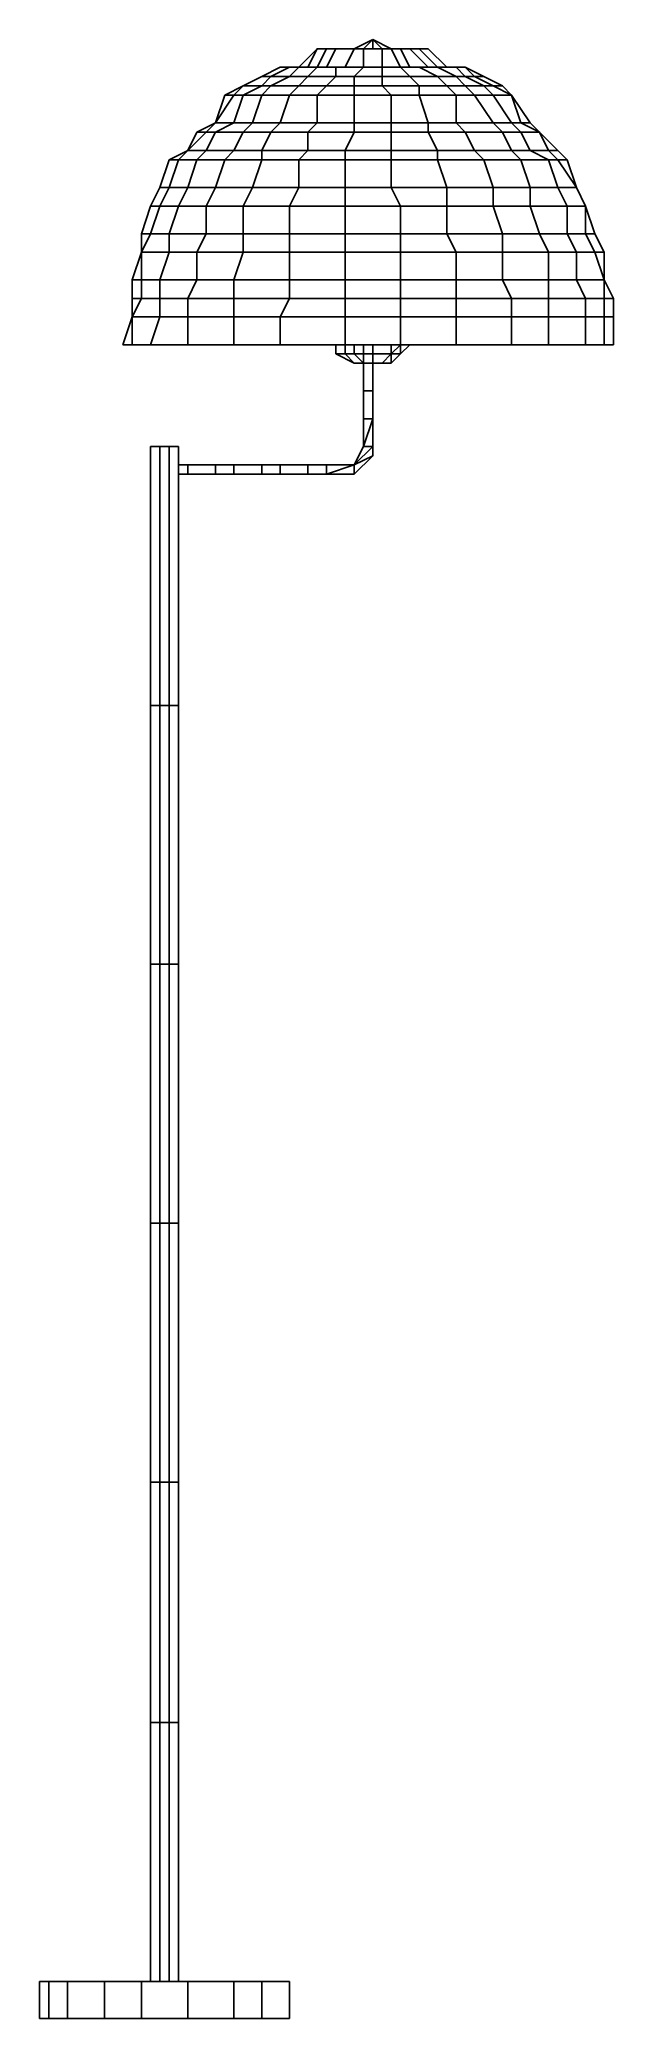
# Model space of a CAD drawing. Header units: millimetres. Extents: x 0 to 434, y 0 to 1498.
import ezdxf

# ---------------------------------------------------------------- set-up
doc = ezdxf.new("R2010")
doc.units = ezdxf.units.MM

msp = doc.modelspace()

# ---------------------------------------------------------------- linework, layer by layer
at = {"color": 7}
for p, q in [((238, 1491), (252, 1498)), ((238, 1491), (252, 1498)), ((238, 1491), (252, 1498)), ((238, 1491), (252, 1498)), ((245, 1491), (252, 1498)), ((245, 1491), (252, 1498)), ((266, 1491), (252, 1498)), ((259, 1491), (252, 1498)), ((252, 1498), (259, 1491)), ((252, 1498), (259, 1491)), ((252, 1498), (266, 1491)), ((252, 1498), (266, 1491)), ((252, 1491), (252, 1498)), ((252, 1491), (252, 1498)), ((196, 1477), (210, 1491)), ((210, 1491), (196, 1477)), ((210, 1491), (203, 1477)), ((210, 1491), (224, 1491)), ((224, 1491), (210, 1491)), ((224, 1491), (210, 1491)), ((210, 1491), (217, 1491)), ((217, 1491), (210, 1477)), ((210, 1491), (210, 1491)), ((210, 1491), (210, 1491)), ((231, 1491), (217, 1491)), ((217, 1491), (224, 1491)), ((224, 1491), (217, 1477)), ((224, 1491), (238, 1491)), ((238, 1491), (224, 1491)), ((238, 1491), (224, 1491)), ((224, 1491), (238, 1491)), ((224, 1491), (224, 1491)), ((224, 1491), (224, 1491)), ((224, 1491), (231, 1491)), ((231, 1491), (224, 1491)), ((245, 1491), (231, 1491)), ((238, 1491), (231, 1491)), ((238, 1491), (231, 1477)), ((238, 1491), (231, 1491)), ((231, 1491), (231, 1491)), ((238, 1491), (245, 1491)), ((245, 1491), (238, 1491)), ((238, 1491), (245, 1491)), ((245, 1491), (238, 1491)), ((238, 1491), (238, 1491)), ((238, 1491), (238, 1491)), ((238, 1491), (238, 1491)), ((238, 1491), (238, 1491)), ((245, 1491), (259, 1491)), ((245, 1491), (252, 1491)), ((245, 1491), (252, 1491)), ((245, 1491), (252, 1491)), ((245, 1491), (245, 1491)), ((245, 1491), (245, 1477)), ((245, 1491), (245, 1491)), ((252, 1491), (259, 1491)), ((259, 1491), (252, 1491)), ((259, 1491), (252, 1491)), ((252, 1491), (252, 1491)), ((252, 1491), (252, 1491)), ((259, 1491), (273, 1491)), ((259, 1491), (259, 1477)), ((259, 1491), (266, 1491)), ((259, 1491), (266, 1491)), ((259, 1491), (259, 1491)), ((259, 1491), (266, 1491)), ((259, 1491), (266, 1491)), ((259, 1491), (259, 1491)), ((259, 1491), (259, 1491)), ((266, 1491), (259, 1491)), ((280, 1491), (266, 1491)), ((266, 1491), (280, 1491)), ((273, 1477), (266, 1491)), ((266, 1491), (273, 1491)), ((266, 1491), (273, 1491)), ((273, 1491), (266, 1491)), ((266, 1491), (273, 1491)), ((266, 1491), (266, 1491)), ((266, 1491), (266, 1491)), ((273, 1491), (287, 1491)), ((273, 1491), (280, 1477)), ((273, 1491), (280, 1491)), ((273, 1491), (280, 1491)), ((280, 1491), (273, 1491)), ((273, 1491), (273, 1491)), ((294, 1491), (280, 1491)), ((280, 1491), (294, 1477)), ((287, 1491), (280, 1491)), ((280, 1491), (294, 1491)), ((280, 1491), (280, 1491)), ((294, 1491), (287, 1491)), ((287, 1491), (301, 1477)), ((308, 1477), (294, 1491)), ((294, 1491), (308, 1477)), ((294, 1491), (294, 1491)), ((154, 1463), (168, 1470)), ((168, 1470), (154, 1463)), ((168, 1470), (182, 1477)), ((182, 1477), (168, 1470)), ((168, 1470), (168, 1470)), ((168, 1470), (175, 1470)), ((175, 1470), (168, 1463)), ((189, 1477), (175, 1470)), ((175, 1470), (189, 1470)), ((189, 1470), (175, 1463)), ((182, 1477), (196, 1477)), ((196, 1477), (182, 1477)), ((182, 1477), (189, 1477)), ((182, 1477), (182, 1477)), ((203, 1477), (189, 1477)), ((189, 1477), (196, 1477)), ((196, 1477), (189, 1470)), ((189, 1470), (203, 1470)), ((196, 1477), (203, 1477)), ((210, 1477), (196, 1477)), ((196, 1477), (210, 1477)), ((196, 1477), (196, 1477)), ((203, 1470), (196, 1463)), ((203, 1477), (210, 1477)), ((210, 1477), (203, 1470)), ((203, 1470), (224, 1470)), ((210, 1477), (217, 1477)), ((210, 1477), (217, 1477)), ((210, 1477), (224, 1477)), ((217, 1477), (231, 1477)), ((224, 1470), (217, 1463)), ((224, 1477), (245, 1477)), ((224, 1477), (224, 1470)), ((231, 1477), (224, 1477)), ((224, 1470), (238, 1470)), ((245, 1477), (231, 1477)), ((245, 1477), (238, 1470)), ((238, 1470), (259, 1470)), ((238, 1470), (238, 1463)), ((245, 1477), (259, 1477)), ((259, 1477), (245, 1477)), ((245, 1477), (245, 1477)), ((259, 1477), (259, 1470)), ((273, 1477), (259, 1477)), ((273, 1477), (259, 1477)), ((259, 1477), (259, 1477)), ((280, 1470), (259, 1470)), ((259, 1470), (259, 1463)), ((287, 1477), (273, 1477)), ((273, 1477), (280, 1470)), ((280, 1477), (273, 1477)), ((273, 1477), (273, 1477)), ((280, 1477), (287, 1477)), ((294, 1477), (280, 1477)), ((280, 1470), (287, 1463)), ((301, 1470), (280, 1470)), ((287, 1477), (301, 1470)), ((301, 1477), (287, 1477)), ((294, 1477), (301, 1477)), ((301, 1477), (294, 1477)), ((301, 1477), (315, 1470)), ((301, 1477), (315, 1477)), ((301, 1477), (315, 1477)), ((308, 1477), (301, 1477)), ((301, 1470), (308, 1463)), ((315, 1470), (301, 1470)), ((322, 1477), (308, 1477)), ((308, 1477), (322, 1477)), ((308, 1477), (308, 1477)), ((315, 1477), (322, 1470)), ((322, 1477), (315, 1477)), ((315, 1470), (322, 1463)), ((322, 1470), (315, 1470)), ((336, 1470), (322, 1477)), ((322, 1477), (329, 1470)), ((322, 1477), (322, 1477)), ((322, 1470), (336, 1463)), ((329, 1470), (322, 1470)), ((329, 1470), (343, 1463)), ((336, 1470), (329, 1470)), ((350, 1463), (336, 1470)), ((147, 1456), (133, 1435)), ((133, 1435), (140, 1456)), ((140, 1456), (154, 1463)), ((140, 1456), (147, 1456)), ((154, 1463), (147, 1456)), ((154, 1456), (147, 1435)), ((147, 1456), (154, 1456)), ((154, 1463), (168, 1463)), ((168, 1463), (154, 1456)), ((154, 1463), (154, 1463)), ((154, 1456), (168, 1456)), ((168, 1456), (161, 1435)), ((168, 1463), (175, 1463)), ((175, 1463), (168, 1456)), ((168, 1456), (189, 1456)), ((175, 1463), (196, 1463)), ((189, 1456), (182, 1435)), ((196, 1463), (189, 1456)), ((189, 1456), (210, 1456)), ((196, 1463), (217, 1463)), ((217, 1463), (210, 1456)), ((210, 1456), (238, 1456)), ((210, 1456), (210, 1435)), ((217, 1463), (238, 1463)), ((238, 1463), (259, 1463)), ((238, 1463), (238, 1456)), ((238, 1456), (238, 1435)), ((238, 1456), (266, 1456)), ((287, 1463), (259, 1463)), ((259, 1463), (266, 1456)), ((287, 1456), (266, 1456)), ((266, 1456), (266, 1435)), ((308, 1463), (287, 1463)), ((287, 1463), (287, 1456)), ((287, 1456), (294, 1435)), ((315, 1456), (287, 1456)), ((322, 1463), (308, 1463)), ((308, 1463), (315, 1456)), ((329, 1456), (315, 1456)), ((315, 1456), (315, 1435)), ((322, 1463), (329, 1456)), ((336, 1463), (322, 1463)), ((329, 1456), (343, 1435)), ((343, 1456), (329, 1456)), ((336, 1463), (343, 1456)), ((343, 1463), (336, 1463)), ((350, 1463), (343, 1463)), ((343, 1463), (357, 1456)), ((343, 1456), (357, 1435)), ((357, 1456), (343, 1456)), ((357, 1456), (350, 1463)), ((371, 1435), (357, 1456)), ((357, 1456), (364, 1435)), ((357, 1456), (357, 1456)), ((126, 1428), (112, 1414)), ((112, 1414), (119, 1428)), ((119, 1428), (133, 1435)), ((119, 1428), (126, 1428)), ((133, 1435), (126, 1428)), ((133, 1428), (126, 1414)), ((126, 1428), (133, 1428)), ((133, 1435), (147, 1435)), ((147, 1435), (133, 1428)), ((133, 1435), (133, 1435)), ((133, 1428), (154, 1428)), ((147, 1435), (161, 1435)), ((154, 1428), (147, 1414)), ((161, 1435), (154, 1428)), ((154, 1428), (175, 1428)), ((161, 1435), (182, 1435)), ((175, 1428), (168, 1414)), ((182, 1435), (175, 1428)), ((175, 1428), (203, 1428)), ((182, 1435), (210, 1435)), ((210, 1435), (203, 1428)), ((203, 1428), (238, 1428)), ((203, 1428), (203, 1414)), ((210, 1435), (238, 1435)), ((238, 1428), (231, 1414)), ((238, 1435), (266, 1435)), ((238, 1435), (238, 1428)), ((238, 1428), (266, 1428)), ((294, 1435), (266, 1435)), ((266, 1435), (266, 1428)), ((294, 1428), (266, 1428)), ((266, 1428), (266, 1414)), ((294, 1435), (294, 1428)), ((315, 1435), (294, 1435)), ((294, 1428), (301, 1414)), ((322, 1428), (294, 1428)), ((343, 1435), (315, 1435)), ((315, 1435), (322, 1428)), ((322, 1428), (329, 1414)), ((350, 1428), (322, 1428)), ((343, 1435), (350, 1428)), ((357, 1435), (343, 1435)), ((364, 1428), (350, 1428)), ((350, 1428), (357, 1414)), ((357, 1435), (364, 1428)), ((364, 1435), (357, 1435)), ((364, 1435), (378, 1428)), ((371, 1435), (364, 1435)), ((378, 1428), (364, 1428)), ((364, 1428), (371, 1414)), ((378, 1428), (371, 1435)), ((392, 1414), (378, 1428)), ((378, 1428), (385, 1414)), ((378, 1428), (378, 1428)), ((98, 1407), (112, 1414)), ((112, 1414), (105, 1407)), ((112, 1414), (126, 1414)), ((112, 1414), (112, 1414)), ((126, 1414), (119, 1407)), ((126, 1414), (147, 1414)), ((147, 1414), (140, 1407)), ((147, 1414), (168, 1414)), ((168, 1414), (203, 1414)), ((168, 1414), (168, 1407)), ((203, 1414), (196, 1407)), ((203, 1414), (231, 1414)), ((231, 1414), (266, 1414)), ((231, 1414), (231, 1407)), ((301, 1414), (266, 1414)), ((266, 1414), (266, 1407)), ((329, 1414), (301, 1414)), ((301, 1414), (301, 1407)), ((329, 1414), (336, 1407)), ((357, 1414), (329, 1414)), ((357, 1414), (364, 1407)), ((371, 1414), (357, 1414)), ((371, 1414), (385, 1407)), ((385, 1414), (371, 1414)), ((385, 1414), (392, 1407)), ((392, 1414), (385, 1414)), ((399, 1407), (392, 1414)), ((91, 1386), (98, 1407)), ((105, 1407), (98, 1386)), ((98, 1407), (105, 1407)), ((105, 1407), (119, 1407)), ((119, 1407), (112, 1386)), ((119, 1407), (140, 1407)), ((140, 1407), (133, 1386)), ((140, 1407), (168, 1407)), ((168, 1407), (161, 1386)), ((168, 1407), (196, 1407)), ((196, 1407), (196, 1386)), ((196, 1407), (231, 1407)), ((231, 1407), (231, 1386)), ((231, 1407), (266, 1407)), ((301, 1407), (266, 1407)), ((266, 1407), (266, 1386)), ((301, 1407), (308, 1386)), ((336, 1407), (301, 1407)), ((336, 1407), (343, 1386)), ((364, 1407), (336, 1407)), ((385, 1407), (364, 1407)), ((364, 1407), (371, 1386)), ((385, 1407), (392, 1386)), ((392, 1407), (385, 1407)), ((392, 1407), (406, 1386)), ((399, 1407), (392, 1407)), ((406, 1386), (399, 1407)), ((84, 1372), (91, 1386)), ((91, 1386), (98, 1386)), ((98, 1386), (91, 1372)), ((98, 1386), (112, 1386)), ((112, 1386), (105, 1372)), ((112, 1386), (133, 1386)), ((133, 1386), (126, 1372)), ((133, 1386), (161, 1386)), ((161, 1386), (154, 1372)), ((161, 1386), (196, 1386)), ((196, 1386), (189, 1372)), ((196, 1386), (231, 1386)), ((231, 1386), (266, 1386)), ((231, 1386), (231, 1372)), ((308, 1386), (266, 1386)), ((266, 1386), (273, 1372)), ((343, 1386), (308, 1386)), ((308, 1386), (308, 1372)), ((343, 1386), (343, 1372)), ((371, 1386), (343, 1386)), ((392, 1386), (371, 1386)), ((371, 1386), (371, 1372)), ((392, 1386), (399, 1372)), ((406, 1386), (392, 1386)), ((413, 1372), (406, 1386)), ((406, 1386), (413, 1372)), ((406, 1386), (406, 1386)), ((77, 1351), (84, 1372)), ((91, 1372), (84, 1351)), ((84, 1372), (91, 1372)), ((91, 1372), (105, 1372)), ((105, 1372), (98, 1351)), ((105, 1372), (126, 1372)), ((126, 1372), (154, 1372)), ((126, 1372), (126, 1351)), ((154, 1372), (189, 1372)), ((154, 1372), (154, 1351)), ((189, 1372), (189, 1351)), ((189, 1372), (231, 1372)), ((231, 1372), (273, 1372)), ((231, 1372), (231, 1351)), ((308, 1372), (273, 1372)), ((273, 1372), (273, 1351)), ((308, 1372), (308, 1351)), ((343, 1372), (308, 1372)), ((343, 1372), (350, 1351)), ((371, 1372), (343, 1372)), ((399, 1372), (371, 1372)), ((371, 1372), (378, 1351)), ((399, 1372), (399, 1351)), ((413, 1372), (399, 1372)), ((420, 1351), (413, 1372)), ((413, 1372), (413, 1351)), ((413, 1372), (413, 1372)), ((77, 1337), (77, 1351)), ((77, 1351), (84, 1351)), ((84, 1351), (77, 1337)), ((84, 1351), (98, 1351)), ((98, 1351), (126, 1351)), ((98, 1351), (98, 1337)), ((126, 1351), (119, 1337)), ((126, 1351), (154, 1351)), ((154, 1351), (189, 1351)), ((154, 1351), (154, 1337)), ((189, 1351), (231, 1351)), ((189, 1351), (189, 1337)), ((231, 1351), (273, 1351)), ((231, 1351), (231, 1337)), ((308, 1351), (273, 1351)), ((273, 1351), (273, 1337)), ((350, 1351), (308, 1351)), ((308, 1351), (315, 1337)), ((378, 1351), (350, 1351)), ((350, 1351), (350, 1337)), ((399, 1351), (378, 1351)), ((378, 1351), (385, 1337)), ((399, 1351), (406, 1337)), ((413, 1351), (399, 1351)), ((413, 1351), (420, 1337)), ((420, 1351), (413, 1351)), ((427, 1337), (420, 1351)), ((70, 1316), (77, 1337)), ((77, 1337), (98, 1337)), ((77, 1337), (77, 1337)), ((77, 1337), (77, 1316)), ((98, 1337), (91, 1316)), ((98, 1337), (119, 1337)), ((119, 1337), (154, 1337)), ((119, 1337), (119, 1316)), ((154, 1337), (147, 1316)), ((154, 1337), (189, 1337)), ((189, 1337), (231, 1337)), ((189, 1337), (189, 1316)), ((231, 1337), (273, 1337)), ((231, 1337), (231, 1316)), ((315, 1337), (273, 1337)), ((273, 1337), (273, 1316)), ((350, 1337), (315, 1337)), ((315, 1337), (315, 1316)), ((385, 1337), (350, 1337)), ((350, 1337), (350, 1316)), ((406, 1337), (385, 1337)), ((385, 1337), (385, 1316)), ((406, 1337), (406, 1316)), ((420, 1337), (406, 1337)), ((420, 1337), (427, 1316)), ((427, 1337), (420, 1337)), ((427, 1316), (427, 1337)), ((70, 1302), (70, 1316)), ((70, 1316), (77, 1316)), ((77, 1316), (77, 1302)), ((77, 1316), (91, 1316)), ((91, 1316), (91, 1302)), ((91, 1316), (119, 1316)), ((119, 1316), (112, 1302)), ((119, 1316), (147, 1316)), ((147, 1316), (189, 1316)), ((147, 1316), (147, 1302)), ((189, 1316), (189, 1302)), ((189, 1316), (231, 1316)), ((231, 1316), (231, 1302)), ((231, 1316), (273, 1316)), ((273, 1316), (273, 1302)), ((315, 1316), (273, 1316)), ((315, 1316), (315, 1302)), ((350, 1316), (315, 1316)), ((385, 1316), (350, 1316)), ((350, 1316), (357, 1302)), ((385, 1316), (385, 1302)), ((406, 1316), (385, 1316)), ((406, 1316), (413, 1302)), ((427, 1316), (406, 1316)), ((434, 1302), (427, 1316)), ((427, 1316), (427, 1302)), ((427, 1316), (427, 1316)), ((70, 1288), (70, 1302)), ((77, 1302), (70, 1288)), ((70, 1302), (77, 1302)), ((77, 1302), (91, 1302)), ((91, 1302), (112, 1302)), ((91, 1302), (91, 1288)), ((112, 1302), (147, 1302)), ((112, 1302), (112, 1288)), ((147, 1302), (189, 1302)), ((147, 1302), (147, 1288)), ((189, 1302), (182, 1288)), ((189, 1302), (231, 1302)), ((231, 1302), (273, 1302)), ((231, 1302), (231, 1288)), ((315, 1302), (273, 1302)), ((273, 1302), (273, 1288)), ((315, 1302), (315, 1288)), ((357, 1302), (315, 1302)), ((385, 1302), (357, 1302)), ((357, 1302), (357, 1288)), ((413, 1302), (385, 1302)), ((385, 1302), (385, 1288)), ((413, 1302), (413, 1288)), ((427, 1302), (413, 1302)), ((427, 1302), (427, 1288)), ((434, 1302), (427, 1302)), ((434, 1288), (434, 1302)), ((63, 1267), (70, 1288)), ((70, 1288), (91, 1288)), ((70, 1288), (70, 1288)), ((70, 1288), (70, 1267)), ((91, 1288), (84, 1267)), ((91, 1288), (112, 1288)), ((112, 1288), (147, 1288)), ((112, 1288), (112, 1267)), ((147, 1288), (182, 1288)), ((147, 1288), (147, 1267)), ((182, 1288), (231, 1288)), ((182, 1288), (182, 1267)), ((231, 1288), (273, 1288)), ((231, 1288), (231, 1267)), ((315, 1288), (273, 1288)), ((273, 1288), (273, 1267)), ((315, 1288), (315, 1267)), ((357, 1288), (315, 1288)), ((385, 1288), (357, 1288)), ((357, 1288), (357, 1267)), ((413, 1288), (385, 1288)), ((385, 1288), (385, 1267)), ((413, 1288), (413, 1267)), ((427, 1288), (413, 1288)), ((427, 1288), (427, 1267)), ((434, 1288), (427, 1288)), ((434, 1288), (434, 1267)), ((70, 1267), (63, 1267)), ((84, 1267), (70, 1267)), ((112, 1267), (84, 1267)), ((147, 1267), (112, 1267)), ((182, 1267), (147, 1267)), ((231, 1267), (182, 1267)), ((224, 1260), (224, 1267)), ((224, 1260), (224, 1267)), ((224, 1260), (238, 1253)), ((238, 1253), (224, 1260)), ((224, 1260), (224, 1260)), ((231, 1260), (224, 1260)), ((273, 1267), (231, 1267)), ((231, 1260), (231, 1267)), ((238, 1253), (231, 1260)), ((238, 1260), (231, 1260)), ((238, 1260), (238, 1267)), ((245, 1253), (238, 1260)), ((245, 1260), (238, 1260)), ((245, 1260), (245, 1267)), ((252, 1260), (245, 1260)), ((245, 1253), (245, 1260)), ((252, 1260), (252, 1267)), ((252, 1260), (266, 1260)), ((252, 1253), (252, 1260)), ((266, 1260), (259, 1253)), ((266, 1260), (259, 1253)), ((266, 1267), (266, 1260)), ((273, 1267), (266, 1260)), ((273, 1260), (266, 1253)), ((266, 1260), (273, 1260)), ((273, 1260), (266, 1253)), ((266, 1260), (266, 1253)), ((266, 1253), (266, 1260)), ((266, 1253), (266, 1260)), ((266, 1253), (266, 1260)), ((266, 1253), (266, 1260)), ((266, 1260), (266, 1260)), ((266, 1260), (266, 1260)), ((266, 1260), (266, 1260)), ((266, 1260), (266, 1260)), ((266, 1260), (266, 1260)), ((266, 1260), (266, 1260)), ((266, 1260), (266, 1260)), ((266, 1260), (266, 1260)), ((266, 1260), (266, 1260)), ((266, 1260), (266, 1260)), ((266, 1260), (266, 1260)), ((266, 1260), (266, 1260)), ((266, 1260), (266, 1260)), ((266, 1260), (266, 1260)), ((266, 1260), (266, 1260)), ((266, 1260), (266, 1260)), ((266, 1260), (266, 1260)), ((266, 1260), (266, 1260)), ((266, 1260), (266, 1260)), ((266, 1260), (266, 1260)), ((266, 1260), (266, 1260)), ((266, 1260), (266, 1260)), ((266, 1260), (266, 1260)), ((266, 1260), (266, 1260)), ((266, 1260), (266, 1260)), ((266, 1260), (266, 1260)), ((266, 1260), (266, 1260)), ((315, 1267), (273, 1267)), ((280, 1267), (273, 1260)), ((273, 1260), (273, 1267)), ((273, 1260), (273, 1267)), ((273, 1267), (273, 1260)), ((273, 1260), (273, 1260)), ((273, 1260), (273, 1260)), ((273, 1260), (273, 1260)), ((273, 1260), (273, 1260)), ((273, 1260), (273, 1260)), ((273, 1260), (273, 1260)), ((273, 1260), (273, 1260)), ((273, 1260), (273, 1260)), ((273, 1260), (273, 1260)), ((273, 1260), (273, 1260)), ((273, 1260), (273, 1260)), ((273, 1260), (273, 1260)), ((273, 1260), (273, 1260)), ((273, 1260), (273, 1260)), ((273, 1260), (273, 1260)), ((273, 1260), (273, 1260)), ((273, 1260), (273, 1260)), ((273, 1260), (273, 1260)), ((273, 1260), (273, 1260)), ((273, 1260), (273, 1260)), ((273, 1260), (273, 1260)), ((273, 1260), (273, 1260)), ((273, 1260), (273, 1260)), ((273, 1260), (273, 1260)), ((273, 1260), (273, 1260)), ((273, 1260), (273, 1260)), ((273, 1260), (273, 1260)), ((273, 1260), (273, 1260)), ((273, 1260), (273, 1260)), ((273, 1260), (273, 1260)), ((273, 1260), (273, 1260)), ((273, 1260), (273, 1260)), ((273, 1260), (273, 1260)), ((273, 1260), (273, 1260)), ((273, 1260), (273, 1260)), ((273, 1260), (273, 1260)), ((273, 1260), (273, 1260)), ((273, 1260), (273, 1260)), ((273, 1260), (273, 1260)), ((273, 1260), (273, 1260)), ((273, 1260), (273, 1260)), ((273, 1260), (273, 1260)), ((273, 1260), (273, 1260)), ((273, 1260), (273, 1260)), ((273, 1260), (273, 1260)), ((273, 1260), (273, 1260)), ((273, 1260), (273, 1260)), ((273, 1260), (273, 1260)), ((273, 1260), (273, 1260)), ((273, 1260), (273, 1260)), ((273, 1260), (273, 1260)), ((273, 1260), (273, 1260)), ((273, 1260), (273, 1260)), ((273, 1260), (273, 1260)), ((273, 1260), (273, 1260)), ((273, 1260), (273, 1260)), ((273, 1260), (273, 1260)), ((273, 1260), (273, 1260)), ((273, 1260), (273, 1260)), ((280, 1267), (280, 1267)), ((280, 1267), (280, 1267)), ((280, 1267), (280, 1267)), ((280, 1267), (280, 1267)), ((280, 1267), (280, 1267)), ((280, 1267), (280, 1267)), ((280, 1267), (280, 1267)), ((280, 1267), (280, 1267)), ((280, 1267), (280, 1267)), ((280, 1267), (280, 1267)), ((280, 1267), (280, 1267)), ((280, 1267), (280, 1267)), ((280, 1267), (280, 1267)), ((280, 1267), (280, 1267)), ((280, 1267), (280, 1267)), ((280, 1267), (280, 1267)), ((280, 1267), (280, 1267)), ((280, 1267), (280, 1267)), ((280, 1267), (280, 1267)), ((280, 1267), (280, 1267)), ((280, 1267), (280, 1267)), ((280, 1267), (280, 1267)), ((280, 1267), (280, 1267)), ((280, 1267), (280, 1267)), ((280, 1267), (280, 1267)), ((280, 1267), (280, 1267)), ((280, 1267), (280, 1267)), ((280, 1267), (280, 1267)), ((280, 1267), (280, 1267)), ((280, 1267), (280, 1267)), ((280, 1267), (280, 1267)), ((280, 1267), (280, 1267)), ((280, 1267), (280, 1267)), ((280, 1267), (280, 1267)), ((280, 1267), (280, 1267)), ((280, 1267), (280, 1267)), ((280, 1267), (280, 1267)), ((357, 1267), (315, 1267)), ((385, 1267), (357, 1267)), ((413, 1267), (385, 1267)), ((427, 1267), (413, 1267)), ((434, 1267), (427, 1267)), ((238, 1253), (245, 1253)), ((238, 1253), (245, 1253)), ((238, 1253), (245, 1253)), ((245, 1253), (238, 1253)), ((238, 1253), (238, 1253)), ((238, 1253), (238, 1253)), ((245, 1232), (245, 1253)), ((245, 1232), (245, 1253)), ((245, 1253), (245, 1232)), ((245, 1253), (245, 1232)), ((245, 1253), (245, 1232)), ((245, 1253), (252, 1253)), ((245, 1253), (252, 1253)), ((252, 1253), (245, 1253)), ((252, 1253), (245, 1253)), ((245, 1253), (245, 1253)), ((245, 1253), (245, 1253)), ((245, 1253), (245, 1253)), ((245, 1253), (245, 1253)), ((245, 1253), (245, 1253)), ((245, 1253), (245, 1253)), ((245, 1253), (245, 1253)), ((245, 1253), (245, 1253)), ((259, 1253), (252, 1253)), ((266, 1253), (252, 1253)), ((259, 1253), (252, 1253)), ((259, 1253), (252, 1253)), ((259, 1253), (252, 1253)), ((266, 1253), (252, 1253)), ((252, 1253), (252, 1232)), ((252, 1253), (252, 1232)), ((252, 1253), (252, 1232)), ((252, 1253), (252, 1232)), ((252, 1253), (252, 1232)), ((252, 1253), (252, 1232)), ((252, 1253), (252, 1232)), ((252, 1253), (252, 1232)), ((252, 1253), (252, 1232)), ((252, 1253), (252, 1253)), ((252, 1253), (252, 1253)), ((252, 1253), (252, 1253)), ((252, 1253), (252, 1253)), ((252, 1253), (252, 1253)), ((252, 1253), (252, 1253)), ((252, 1253), (252, 1253)), ((252, 1253), (252, 1253)), ((252, 1253), (252, 1253)), ((252, 1253), (252, 1253)), ((252, 1253), (252, 1253)), ((252, 1253), (252, 1253)), ((252, 1253), (252, 1253)), ((252, 1253), (252, 1253)), ((252, 1253), (252, 1253)), ((252, 1253), (252, 1253)), ((252, 1253), (252, 1253)), ((252, 1253), (252, 1253)), ((252, 1253), (252, 1253)), ((252, 1253), (252, 1253)), ((252, 1253), (252, 1253)), ((252, 1253), (252, 1253)), ((252, 1253), (252, 1253)), ((266, 1253), (259, 1253)), ((266, 1253), (259, 1253)), ((259, 1253), (259, 1253)), ((259, 1253), (259, 1253)), ((259, 1253), (259, 1253)), ((259, 1253), (259, 1253)), ((259, 1253), (259, 1253)), ((259, 1253), (259, 1253)), ((259, 1253), (259, 1253)), ((259, 1253), (259, 1253)), ((259, 1253), (259, 1253)), ((259, 1253), (259, 1253)), ((259, 1253), (259, 1253)), ((259, 1253), (259, 1253)), ((259, 1253), (259, 1253)), ((259, 1253), (259, 1253)), ((259, 1253), (259, 1253)), ((259, 1253), (259, 1253)), ((259, 1253), (259, 1253)), ((259, 1253), (259, 1253)), ((259, 1253), (259, 1253)), ((259, 1253), (259, 1253)), ((259, 1253), (259, 1253)), ((259, 1253), (259, 1253)), ((259, 1253), (259, 1253)), ((259, 1253), (259, 1253)), ((259, 1253), (259, 1253)), ((259, 1253), (259, 1253)), ((259, 1253), (259, 1253)), ((259, 1253), (259, 1253)), ((259, 1253), (259, 1253)), ((259, 1253), (259, 1253)), ((259, 1253), (259, 1253)), ((259, 1253), (259, 1253)), ((259, 1253), (259, 1253)), ((266, 1253), (266, 1253)), ((266, 1253), (266, 1253)), ((266, 1253), (266, 1253)), ((266, 1253), (266, 1253)), ((266, 1253), (266, 1253)), ((266, 1253), (266, 1253)), ((266, 1253), (266, 1253)), ((266, 1253), (266, 1253)), ((266, 1253), (266, 1253)), ((266, 1253), (266, 1253)), ((266, 1253), (266, 1253)), ((266, 1253), (266, 1253)), ((266, 1253), (266, 1253)), ((266, 1253), (266, 1253)), ((266, 1253), (266, 1253)), ((266, 1253), (266, 1253)), ((266, 1253), (266, 1253)), ((266, 1253), (266, 1253)), ((266, 1253), (266, 1253)), ((266, 1253), (266, 1253)), ((266, 1253), (266, 1253)), ((266, 1253), (266, 1253)), ((266, 1253), (266, 1253)), ((266, 1253), (266, 1253)), ((266, 1253), (266, 1253)), ((266, 1253), (266, 1253)), ((266, 1253), (266, 1253)), ((266, 1253), (266, 1253)), ((266, 1253), (266, 1253)), ((245, 1211), (245, 1232)), ((245, 1211), (245, 1232)), ((245, 1211), (245, 1232)), ((245, 1232), (245, 1211)), ((245, 1232), (245, 1211)), ((245, 1232), (245, 1211)), ((245, 1211), (245, 1232)), ((245, 1232), (245, 1232)), ((245, 1232), (245, 1232)), ((252, 1232), (245, 1232)), ((252, 1232), (252, 1211)), ((252, 1232), (252, 1211)), ((252, 1232), (252, 1211)), ((252, 1232), (252, 1211)), ((252, 1232), (252, 1211)), ((252, 1232), (252, 1211)), ((252, 1232), (252, 1211)), ((252, 1232), (252, 1211)), ((252, 1232), (252, 1211)), ((252, 1232), (252, 1232)), ((252, 1232), (252, 1232)), ((252, 1232), (252, 1232)), ((252, 1232), (252, 1232)), ((252, 1232), (252, 1232)), ((252, 1232), (252, 1232)), ((252, 1232), (252, 1232)), ((252, 1232), (252, 1232)), ((245, 1190), (245, 1211)), ((245, 1190), (245, 1211)), ((245, 1190), (245, 1211)), ((245, 1211), (245, 1190)), ((245, 1211), (245, 1190)), ((245, 1211), (245, 1190)), ((245, 1190), (245, 1211)), ((252, 1211), (245, 1190)), ((252, 1211), (245, 1190)), ((245, 1211), (245, 1211)), ((245, 1211), (245, 1211)), ((252, 1211), (245, 1211)), ((252, 1211), (252, 1190)), ((252, 1211), (252, 1183)), ((252, 1211), (252, 1183)), ((252, 1211), (252, 1183)), ((252, 1211), (252, 1183)), ((252, 1211), (252, 1183)), ((252, 1211), (252, 1183)), ((252, 1211), (252, 1211)), ((252, 1211), (252, 1211)), ((252, 1211), (252, 1211)), ((252, 1211), (252, 1211)), ((252, 1211), (252, 1211)), ((252, 1211), (252, 1211)), ((252, 1211), (252, 1211)), ((252, 1211), (252, 1211)), ((84, 994), (84, 1190)), ((84, 1190), (91, 1190)), ((91, 1190), (91, 994)), ((91, 1190), (91, 994)), ((91, 1190), (98, 1190)), ((91, 1190), (91, 1190)), ((98, 1190), (98, 994)), ((98, 1190), (105, 1190)), ((105, 1190), (105, 994)), ((105, 1176), (105, 1190)), ((105, 1190), (105, 1190)), ((105, 1190), (105, 1176)), ((252, 1190), (238, 1176)), ((245, 1190), (238, 1176)), ((245, 1190), (238, 1176)), ((238, 1176), (245, 1190)), ((245, 1190), (238, 1176)), ((245, 1190), (238, 1176)), ((252, 1190), (245, 1190)), ((245, 1190), (245, 1190)), ((245, 1190), (245, 1190)), ((245, 1190), (245, 1190)), ((245, 1190), (245, 1190)), ((252, 1183), (252, 1190)), ((105, 1176), (112, 1176)), ((105, 1176), (112, 1176)), ((112, 1176), (105, 1176)), ((112, 1176), (105, 1176)), ((112, 1176), (105, 1176)), ((112, 1176), (105, 1176)), ((112, 1176), (105, 1176)), ((112, 1176), (105, 1176)), ((112, 1176), (105, 1176)), ((112, 1176), (105, 1176)), ((105, 28), (105, 1169)), ((105, 1169), (105, 994)), ((112, 1169), (105, 1169)), ((112, 1169), (105, 1169)), ((112, 1169), (105, 1169)), ((112, 1169), (105, 1169)), ((112, 1169), (105, 1169)), ((112, 1169), (105, 1169)), ((112, 1169), (112, 1176)), ((112, 1176), (133, 1176)), ((112, 1176), (133, 1176)), ((133, 1176), (112, 1176)), ((133, 1176), (112, 1176)), ((133, 1176), (112, 1176)), ((133, 1176), (112, 1176)), ((133, 1176), (112, 1176)), ((133, 1176), (112, 1176)), ((133, 1176), (112, 1176)), ((133, 1176), (112, 1176)), ((112, 1176), (112, 1176)), ((112, 1176), (112, 1176)), ((112, 1176), (112, 1176)), ((112, 1176), (112, 1176)), ((112, 1176), (112, 1176)), ((112, 1176), (112, 1176)), ((112, 1176), (112, 1176)), ((133, 1169), (112, 1169)), ((133, 1169), (112, 1169)), ((133, 1169), (112, 1169)), ((133, 1169), (112, 1169)), ((133, 1169), (112, 1169)), ((133, 1169), (112, 1169)), ((112, 1169), (112, 1169)), ((112, 1169), (112, 1169)), ((112, 1169), (112, 1169)), ((133, 1176), (147, 1176)), ((133, 1176), (147, 1176)), ((147, 1176), (133, 1176)), ((147, 1176), (133, 1176)), ((147, 1176), (133, 1176)), ((147, 1176), (133, 1176)), ((147, 1176), (133, 1176)), ((147, 1176), (133, 1176)), ((147, 1176), (133, 1176)), ((147, 1176), (133, 1176)), ((133, 1169), (133, 1176)), ((133, 1176), (133, 1176)), ((133, 1176), (133, 1176)), ((133, 1176), (133, 1176)), ((133, 1176), (133, 1176)), ((133, 1176), (133, 1176)), ((133, 1176), (133, 1176)), ((133, 1176), (133, 1176)), ((147, 1169), (133, 1169)), ((147, 1169), (133, 1169)), ((147, 1169), (133, 1169)), ((147, 1169), (133, 1169)), ((147, 1169), (133, 1169)), ((147, 1169), (133, 1169)), ((133, 1169), (133, 1169)), ((133, 1169), (133, 1169)), ((133, 1169), (133, 1169)), ((147, 1169), (147, 1176)), ((147, 1176), (168, 1176)), ((147, 1176), (168, 1176)), ((168, 1176), (147, 1176)), ((168, 1176), (147, 1176)), ((168, 1176), (147, 1176)), ((168, 1176), (147, 1176)), ((168, 1176), (147, 1176)), ((168, 1176), (147, 1176)), ((168, 1176), (147, 1176)), ((168, 1176), (147, 1176)), ((147, 1176), (147, 1176)), ((147, 1176), (147, 1176)), ((147, 1176), (147, 1176)), ((147, 1176), (147, 1176)), ((147, 1176), (147, 1176)), ((147, 1176), (147, 1176)), ((147, 1176), (147, 1176)), ((168, 1169), (147, 1169)), ((168, 1169), (147, 1169)), ((168, 1169), (147, 1169)), ((168, 1169), (147, 1169)), ((168, 1169), (147, 1169)), ((168, 1169), (147, 1169)), ((147, 1169), (147, 1169)), ((147, 1169), (147, 1169)), ((147, 1169), (147, 1169)), ((168, 1169), (168, 1176)), ((168, 1176), (182, 1176)), ((168, 1176), (182, 1176)), ((182, 1176), (168, 1176)), ((182, 1176), (168, 1176)), ((182, 1176), (168, 1176)), ((182, 1176), (168, 1176)), ((182, 1176), (168, 1176)), ((182, 1176), (168, 1176)), ((182, 1176), (168, 1176)), ((182, 1176), (168, 1176)), ((168, 1176), (168, 1176)), ((168, 1176), (168, 1176)), ((168, 1176), (168, 1176)), ((168, 1176), (168, 1176)), ((168, 1176), (168, 1176)), ((168, 1176), (168, 1176)), ((168, 1176), (168, 1176)), ((168, 1169), (168, 1169)), ((168, 1169), (168, 1169)), ((168, 1169), (168, 1169)), ((182, 1169), (168, 1169)), ((182, 1169), (168, 1169)), ((182, 1169), (168, 1169)), ((182, 1169), (168, 1169)), ((182, 1169), (168, 1169)), ((182, 1169), (168, 1169)), ((182, 1176), (203, 1176)), ((182, 1176), (203, 1176)), ((203, 1176), (182, 1176)), ((203, 1176), (182, 1176)), ((203, 1176), (182, 1176)), ((203, 1176), (182, 1176)), ((203, 1176), (182, 1176)), ((203, 1176), (182, 1176)), ((203, 1176), (182, 1176)), ((203, 1176), (182, 1176)), ((182, 1169), (182, 1176)), ((182, 1176), (182, 1176)), ((182, 1176), (182, 1176)), ((182, 1176), (182, 1176)), ((182, 1176), (182, 1176)), ((182, 1176), (182, 1176)), ((182, 1176), (182, 1176)), ((182, 1176), (182, 1176)), ((203, 1169), (182, 1169)), ((203, 1169), (182, 1169)), ((203, 1169), (182, 1169)), ((203, 1169), (182, 1169)), ((203, 1169), (182, 1169)), ((203, 1169), (182, 1169)), ((182, 1169), (182, 1169)), ((182, 1169), (182, 1169)), ((182, 1169), (182, 1169)), ((203, 1169), (203, 1176)), ((203, 1176), (217, 1176)), ((203, 1176), (217, 1176)), ((217, 1176), (203, 1176)), ((217, 1176), (203, 1176)), ((217, 1176), (203, 1176)), ((217, 1176), (203, 1176)), ((217, 1176), (203, 1176)), ((217, 1176), (203, 1176)), ((217, 1176), (203, 1176)), ((217, 1176), (203, 1176)), ((203, 1176), (203, 1176)), ((203, 1176), (203, 1176)), ((203, 1176), (203, 1176)), ((203, 1176), (203, 1176)), ((203, 1176), (203, 1176)), ((203, 1176), (203, 1176)), ((203, 1176), (203, 1176)), ((203, 1169), (203, 1169)), ((203, 1169), (203, 1169)), ((203, 1169), (203, 1169)), ((217, 1169), (203, 1169)), ((217, 1169), (203, 1169)), ((217, 1169), (203, 1169)), ((217, 1169), (203, 1169)), ((217, 1169), (203, 1169)), ((217, 1169), (203, 1169)), ((217, 1176), (238, 1176)), ((217, 1176), (238, 1176)), ((217, 1176), (238, 1176)), ((238, 1176), (217, 1176)), ((238, 1176), (217, 1176)), ((238, 1176), (217, 1176)), ((217, 1176), (238, 1176)), ((238, 1176), (217, 1176)), ((238, 1176), (217, 1176)), ((238, 1176), (217, 1176)), ((238, 1176), (217, 1176)), ((238, 1176), (217, 1176)), ((238, 1176), (217, 1169)), ((217, 1169), (217, 1176)), ((217, 1176), (217, 1176)), ((217, 1176), (217, 1176)), ((217, 1176), (217, 1176)), ((217, 1176), (217, 1176)), ((217, 1176), (217, 1176)), ((217, 1176), (217, 1176)), ((217, 1176), (217, 1176)), ((238, 1169), (217, 1169)), ((238, 1169), (217, 1169)), ((238, 1169), (217, 1169)), ((217, 1169), (217, 1169)), ((217, 1169), (217, 1169)), ((217, 1169), (217, 1169)), ((252, 1183), (238, 1169)), ((252, 1183), (238, 1169)), ((252, 1183), (238, 1169)), ((252, 1183), (238, 1176)), ((252, 1183), (238, 1176)), ((252, 1183), (238, 1176)), ((238, 1169), (238, 1176)), ((238, 1176), (238, 1176)), ((238, 1176), (238, 1176)), ((238, 1176), (238, 1176)), ((238, 1176), (238, 1176)), ((238, 1176), (238, 1176)), ((238, 1176), (238, 1176)), ((238, 1176), (238, 1176)), ((238, 1176), (238, 1176)), ((238, 1169), (238, 1169)), ((238, 1169), (238, 1169)), ((252, 1183), (252, 1183)), ((252, 1183), (252, 1183)), ((252, 1183), (252, 1183)), ((252, 1183), (252, 1183)), ((252, 1183), (252, 1183)), ((84, 798), (84, 994)), ((91, 994), (84, 994)), ((91, 994), (91, 798)), ((91, 994), (91, 798)), ((98, 994), (91, 994)), ((91, 994), (91, 994)), ((98, 994), (98, 798)), ((105, 994), (98, 994)), ((105, 994), (105, 798)), ((105, 994), (105, 798)), ((105, 994), (105, 994)), ((84, 602), (84, 798)), ((84, 798), (91, 798)), ((91, 798), (91, 602)), ((91, 798), (91, 602)), ((91, 798), (98, 798)), ((91, 798), (91, 798)), ((98, 798), (98, 602)), ((98, 798), (105, 798)), ((105, 798), (105, 602)), ((105, 798), (105, 602)), ((105, 798), (105, 798)), ((84, 406), (84, 602)), ((84, 602), (91, 602)), ((91, 602), (91, 406)), ((91, 602), (91, 406)), ((91, 602), (98, 602)), ((91, 602), (91, 602)), ((98, 602), (98, 406)), ((98, 602), (105, 602)), ((105, 602), (105, 406)), ((105, 602), (105, 406)), ((105, 602), (105, 602)), ((84, 224), (84, 406)), ((91, 406), (84, 406)), ((91, 406), (91, 224)), ((91, 406), (91, 224)), ((98, 406), (91, 406)), ((91, 406), (91, 406)), ((98, 406), (98, 224)), ((105, 406), (98, 406)), ((105, 406), (105, 224)), ((105, 406), (105, 224)), ((105, 406), (105, 406)), ((84, 28), (84, 224)), ((84, 224), (91, 224)), ((91, 224), (91, 28)), ((91, 224), (91, 28)), ((91, 224), (98, 224)), ((91, 224), (91, 224)), ((98, 224), (98, 28)), ((98, 224), (105, 224)), ((105, 224), (105, 28)), ((105, 224), (105, 28)), ((105, 224), (105, 224)), ((0, 0), (0, 28)), ((0, 28), (7, 28)), ((0, 28), (7, 28)), ((7, 28), (21, 28)), ((7, 28), (21, 28)), ((7, 28), (7, 0)), ((21, 28), (49, 28)), ((21, 28), (49, 28)), ((21, 28), (21, 0)), ((49, 28), (49, 0)), ((49, 28), (77, 28)), ((49, 28), (77, 28)), ((77, 28), (112, 28)), ((77, 28), (77, 0)), ((112, 28), (147, 28)), ((112, 28), (112, 0)), ((147, 28), (147, 0)), ((147, 28), (168, 28)), ((168, 28), (189, 28)), ((168, 28), (168, 0)), ((189, 28), (189, 0)), ((189, 28), (189, 0)), ((189, 28), (189, 0)), ((189, 28), (189, 28)), ((7, 0), (0, 0)), ((7, 0), (0, 0)), ((21, 0), (7, 0)), ((21, 0), (7, 0)), ((49, 0), (21, 0)), ((49, 0), (21, 0)), ((77, 0), (49, 0)), ((77, 0), (49, 0)), ((112, 0), (77, 0)), ((112, 0), (77, 0)), ((147, 0), (112, 0)), ((147, 0), (112, 0)), ((168, 0), (147, 0)), ((168, 0), (147, 0)), ((189, 0), (168, 0)), ((189, 0), (168, 0)), ((189, 0), (189, 0)), ((189, 0), (189, 0))]:
    msp.add_line(p, q, dxfattribs=at)

doc.saveas('drawing.dxf')
